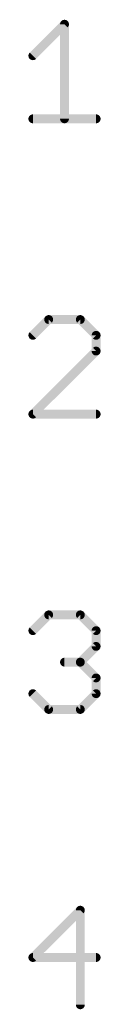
# Model space of a CAD drawing. Extents: x -252 to 307, y -160 to 272.
# Drawn here: x 121.13 to 122.37, y 73.03 to 90.04 of the extents above; entities that cross this region are included whole.
import ezdxf

# ---------------------------------------------------------------- set-up
doc = ezdxf.new("R2010")
doc.units = 0
doc.layers.add('95', color=251, linetype='CONTINUOUS')

msp = doc.modelspace()

# ---------------------------------------------------------------- linework, layer by layer
at = {"layer": '95', "const_width": 0.1524}
for points in [[(121.2065, 89.4259), (121.7488, 89.9682)], [(121.7488, 89.9682), (121.7488, 88.3412)], [(121.2065, 88.3412), (122.2912, 88.3412)], [(121.4777, 84.8882), (121.2065, 84.617)], [(122.02, 84.8882), (121.4777, 84.8882)], [(122.2912, 84.617), (122.02, 84.8882)], [(122.2912, 84.3459), (122.2912, 84.617)], [(121.2065, 83.2612), (122.2912, 84.3459)], [(122.2912, 83.2612), (121.2065, 83.2612)], [(121.2065, 79.537), (121.4777, 79.8082)], [(121.4777, 79.8082), (122.02, 79.8082)], [(122.02, 79.8082), (122.2912, 79.537)], [(122.2912, 79.537), (122.2912, 79.2659)], [(122.2912, 79.2659), (122.02, 78.9947)], [(122.02, 78.9947), (121.7488, 78.9947)], [(122.02, 78.9947), (122.2912, 78.7235)], [(122.2912, 78.7235), (122.2912, 78.4524)], [(121.4777, 78.1812), (121.2065, 78.4524)], [(122.2912, 78.4524), (122.02, 78.1812)], [(122.02, 78.1812), (121.4777, 78.1812)], [(122.02, 74.7282), (121.2065, 73.9147)], [(122.02, 73.1012), (122.02, 74.7282)], [(121.2065, 73.9147), (122.2912, 73.9147)]]:
    msp.add_lwpolyline(points, dxfattribs=at)
at = {"layer": '95', "const_width": 0.0762}
for points in [[(121.7869, 89.9682, 1), (121.7107, 89.9682)], [(121.7758, 89.9412, 1), (121.7219, 89.9951)], [(121.1796, 89.4528, 1), (121.2335, 89.3989)], [(121.2065, 88.3793, 1), (121.2065, 88.3031)], [(121.7107, 88.3412, 1), (121.7869, 88.3412)], [(122.2912, 88.3031, 1), (122.2912, 88.3793)], [(121.4777, 84.9263, 1), (121.4777, 84.8501)], [(121.5046, 84.8612, 1), (121.4507, 84.9151)], [(122.0469, 84.9151, 1), (121.9931, 84.8612)], [(122.02, 84.8501, 1), (122.02, 84.9263)], [(121.1796, 84.644, 1), (121.2335, 84.5901)], [(122.3293, 84.617, 1), (122.2531, 84.617)], [(122.2642, 84.5901, 1), (122.3181, 84.644)], [(122.3181, 84.3189, 1), (122.2642, 84.3728)], [(122.2531, 84.3459, 1), (122.3293, 84.3459)], [(121.2065, 83.2993, 1), (121.2065, 83.2231)], [(121.1796, 83.2881, 1), (121.2335, 83.2343)], [(122.2912, 83.2231, 1), (122.2912, 83.2993)], [(121.4777, 79.8463, 1), (121.4777, 79.7701)], [(121.5046, 79.7812, 1), (121.4507, 79.8351)], [(122.0469, 79.8351, 1), (121.9931, 79.7812)], [(122.02, 79.7701, 1), (122.02, 79.8463)], [(121.1796, 79.564, 1), (121.2335, 79.5101)], [(122.3293, 79.537, 1), (122.2531, 79.537)], [(122.2642, 79.5101, 1), (122.3181, 79.564)], [(122.3181, 79.2389, 1), (122.2642, 79.2928)], [(122.2531, 79.2659, 1), (122.3293, 79.2659)], [(121.7488, 79.0328, 1), (121.7488, 78.9566)], [(122.0469, 79.0216, 1), (121.9931, 78.9678)], [(121.9931, 79.0216, 1), (122.0469, 78.9678)], [(122.02, 78.9566, 1), (122.02, 79.0328)], [(122.3293, 78.7235, 1), (122.2531, 78.7235)], [(122.2642, 78.6966, 1), (122.3181, 78.7505)], [(121.2335, 78.4793, 1), (121.1796, 78.4254)], [(122.2531, 78.4524, 1), (122.3293, 78.4524)], [(122.3181, 78.4254, 1), (122.2642, 78.4793)], [(121.4777, 78.2193, 1), (121.4777, 78.1431)], [(121.4507, 78.1543, 1), (121.5046, 78.2081)], [(121.9931, 78.2081, 1), (122.0469, 78.1543)], [(122.02, 78.1431, 1), (122.02, 78.2193)], [(122.0581, 74.7282, 1), (121.9819, 74.7282)], [(122.0469, 74.7012, 1), (121.9931, 74.7551)], [(121.2065, 73.9528, 1), (121.2065, 73.8766)], [(121.1796, 73.9416, 1), (121.2335, 73.8878)], [(122.2912, 73.8766, 1), (122.2912, 73.9528)], [(121.9819, 73.1012, 1), (122.0581, 73.1012)]]:
    msp.add_lwpolyline(points, format="xyb", dxfattribs=at)

doc.saveas('drawing.dxf')
